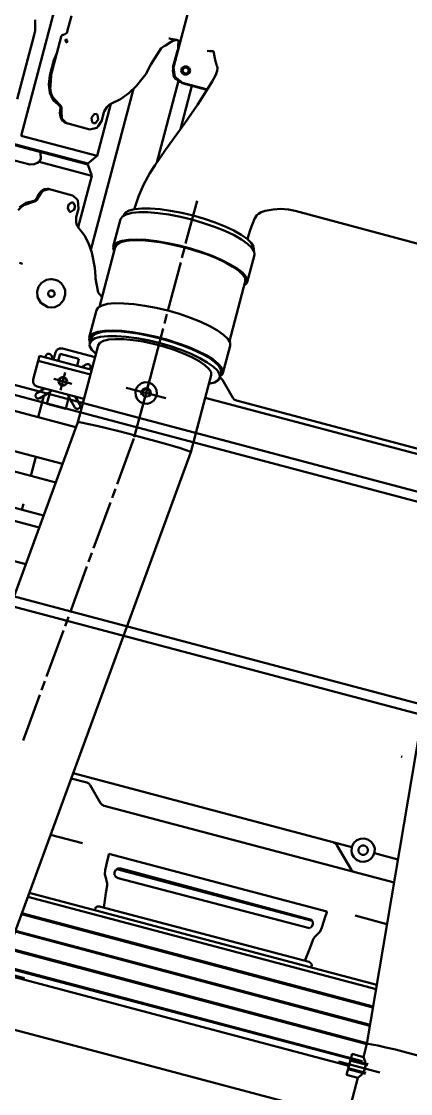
# Model space of a CAD drawing. Header units: centimetres. Extents: x 139057 to 200038, y 34824 to 80516.
# Drawn here: x 170251.3 to 170291.2, y 61241.3 to 61351.3 of the extents above; entities that cross this region are included whole.
import ezdxf

# ---------------------------------------------------------------- set-up
doc = ezdxf.new("R2010")
doc.units = ezdxf.units.CM
doc.header["$LTSCALE"] = 100
doc.layers.get('0').update_dxf_attribs({"lineweight": 0})
doc.layers.add('440_ALTRI_ELEMENTI_001-AM_0', color=31, linetype='Continuous', lineweight=50)

# ---------------------------------------------------------------- blocks, each defined once
blk = doc.blocks.new('A$C12667F03')
for p, q in [((-319.92, -1086.9), (-329.52, -1123.12)), ((-341.4, -1116.03), (-345.15, -1130.15)), ((-343.71, -1118.24), (-343.72, -1119.36)), ((-339.98, -1117.83), (-340.41, -1119.44)), ((-343.72, -1119.36), (-343.83, -1119.93)), ((-340.4, -1119.44), (-340.47, -1119.58)), ((-343.83, -1119.93), (-345.54, -1126.37)), ((-341.03, -1119.98), (-342.09, -1123.98)), ((-341.03, -1119.98), (-340.99, -1119.9)), ((-340.99, -1119.9), (-340.93, -1119.83)), ((-340.93, -1119.83), (-340.87, -1119.79)), ((-340.81, -1119.77), (-340.87, -1119.79)), ((-340.74, -1119.76), (-340.81, -1119.77)), ((-340.68, -1119.74), (-340.74, -1119.76)), ((-340.47, -1119.58), (-340.68, -1119.74)), ((-340.61, -1120.38), (-340.61, -1120.27)), ((-340.59, -1120.45), (-340.61, -1120.38)), ((-340.54, -1120.5), (-340.59, -1120.45)), ((-340.48, -1120.54), (-340.54, -1120.5)), ((-340.5, -1120.34), (-340.5, -1120.21)), ((-340.44, -1120.46), (-340.5, -1120.34)), ((-340.41, -1120.57), (-340.48, -1120.54)), ((-340.33, -1120.52), (-340.44, -1120.46)), ((-329.74, -1120.49), (-330.35, -1120.88)), ((-329.98, -1120.17), (-329.99, -1120.17)), ((-329.94, -1120.17), (-329.99, -1120.17)), ((-329.94, -1120.17), (-329.94, -1120.17)), ((-329.94, -1120.17), (-329.81, -1120.19)), ((-329.82, -1120.13), (-329.81, -1120.15)), ((-329.81, -1120.19), (-329.57, -1120.24)), ((-329.8, -1120.16), (-329.74, -1120.18)), ((-329.6, -1120.41), (-329.74, -1120.49)), ((-329.19, -1120.31), (-329.6, -1120.41)), ((-329.39, -1120.28), (-329.57, -1120.24)), ((-329.57, -1120.24), (-329.57, -1120.24)), ((-329.08, -1120.34), (-329.39, -1120.28)), ((-329.38, -1120.25), (-329.21, -1120.3)), ((-329.21, -1120.3), (-329.08, -1120.36)), ((-329.08, -1120.36), (-329.08, -1120.36)), ((-329.08, -1120.36), (-329.02, -1120.4)), ((-329.02, -1120.3), (-329.03, -1121.09)), ((-341.46, -1121.61), (-341.78, -1122.4)), ((-330.77, -1121.15), (-331.85, -1122.84)), ((-330.48, -1120.96), (-330.77, -1121.15)), ((-330.77, -1121.15), (-330.77, -1121.15)), ((-330.35, -1120.88), (-330.48, -1120.96)), ((-329.14, -1121.52), (-329.57, -1123.14)), ((-329.08, -1121.32), (-329.14, -1121.52)), ((-329.05, -1121.19), (-329.08, -1121.32)), ((-329.03, -1121.09), (-329.05, -1121.19)), ((-329.03, -1121.08), (-329.03, -1121.09)), ((-325.87, -1121.45), (-326.05, -1121.44)), ((-325.7, -1121.46), (-325.87, -1121.45)), ((-325.43, -1121.47), (-325.7, -1121.46)), ((-325.43, -1121.47), (-325.43, -1121.47)), ((-325.43, -1121.47), (-325.29, -1122.19)), ((-341.78, -1122.4), (-342.19, -1123.95)), ((-332.35, -1123.81), (-331.85, -1122.84)), ((-325.29, -1122.19), (-325.25, -1122.34)), ((-325.25, -1122.34), (-325.22, -1122.48)), ((-325.22, -1122.48), (-325.19, -1122.61)), ((-325.19, -1122.61), (-325.15, -1122.73)), ((-325.15, -1122.73), (-325.11, -1122.86)), ((-325.11, -1122.86), (-325.09, -1122.92)), ((-342.19, -1123.95), (-342.31, -1124.88)), ((-342.16, -1125.42), (-342.08, -1123.95)), ((-333.31, -1125.02), (-332.35, -1123.81)), ((-329.52, -1123.12), (-329.57, -1123.52)), ((-329.57, -1123.52), (-329.48, -1123.92)), ((-329.56, -1123.14), (-329.52, -1123.94)), ((-329.52, -1123.12), (-329.39, -1124.1)), ((-329.32, -1124.29), (-329.52, -1123.94)), ((-329.48, -1123.92), (-329.28, -1124.27)), ((-328.65, -1123.21), (-328.72, -1123.47)), ((-328.72, -1123.47), (-328.62, -1123.73)), ((-328.43, -1123.03), (-328.65, -1123.21)), ((-328.62, -1123.73), (-328.38, -1123.89)), ((-328.54, -1123.28), (-328.59, -1123.47)), ((-328.59, -1123.47), (-328.52, -1123.65)), ((-328.38, -1123.15), (-328.54, -1123.28)), ((-328.52, -1123.65), (-328.35, -1123.76)), ((-328.15, -1123.02), (-328.43, -1123.03)), ((-328.19, -1123.14), (-328.38, -1123.15)), ((-328.38, -1123.89), (-328.11, -1123.87)), ((-328.35, -1123.76), (-328.15, -1123.75)), ((-328.02, -1123.25), (-328.19, -1123.14)), ((-327.92, -1123.17), (-328.15, -1123.02)), ((-328.15, -1123.75), (-328, -1123.62)), ((-328.11, -1123.87), (-327.89, -1123.69)), ((-327.95, -1123.43), (-328.02, -1123.25)), ((-328, -1123.62), (-327.95, -1123.43)), ((-327.82, -1123.43), (-327.92, -1123.17)), ((-327.89, -1123.69), (-327.82, -1123.43)), ((-325.19, -1123.9), (-325.54, -1124.58)), ((-325.03, -1123.47), (-325.19, -1123.9)), ((-325.09, -1122.92), (-325.04, -1123.05)), ((-325.04, -1123.05), (-325.01, -1123.15)), ((-325, -1123.21), (-325.03, -1123.47)), ((-325.01, -1123.15), (-325.01, -1123.16)), ((-325.01, -1123.15), (-325, -1123.21)), ((-342.31, -1124.88), (-342.2, -1125.75)), ((-342.09, -1123.98), (-342.21, -1124.9)), ((-342.21, -1124.9), (-342.1, -1125.78)), ((-334.1, -1125.76), (-333.31, -1125.02)), ((-329.01, -1124.49), (-331.23, -1132.87)), ((-329.39, -1124.1), (-328.6, -1124.71)), ((-329.07, -1124.45), (-329.32, -1124.29)), ((-329.28, -1124.27), (-328.97, -1124.54)), ((-329.07, -1124.45), (-328.85, -1124.59)), ((-328.97, -1124.54), (-328.6, -1124.71)), ((-328.85, -1124.59), (-328.73, -1124.67)), ((-327.63, -1125), (-328.81, -1129.45)), ((-328.73, -1124.67), (-328.64, -1124.73)), ((-328.64, -1124.73), (-326.22, -1125.38)), ((-328.6, -1124.71), (-326.03, -1125.39)), ((-325.54, -1124.58), (-326.15, -1125.57)), ((-342.2, -1125.75), (-341.86, -1126.47)), ((-341.98, -1126.06), (-342.16, -1125.42)), ((-342.1, -1125.78), (-341.94, -1126.11)), ((-341.98, -1126.06), (-341.22, -1126.93)), ((-341.94, -1126.11), (-341.75, -1126.49)), ((-333.62, -1125.31), (-338, -1141.85)), ((-334.1, -1125.76), (-334.96, -1126.39)), ((-334.1, -1125.76), (-334.1, -1125.76)), ((-326.15, -1125.57), (-327.07, -1126.97)), ((-326.22, -1125.38), (-326.05, -1125.42)), ((-360.95, -1127.1), (-338.32, -1133.1)), ((-360.92, -1127), (-338.3, -1133)), ((-341.86, -1126.47), (-341.33, -1126.93)), ((-341.75, -1126.49), (-341.23, -1126.96)), ((-341.33, -1126.93), (-341.17, -1127.11)), ((-341.23, -1126.96), (-341.07, -1127.14)), ((-341.22, -1126.93), (-341.08, -1127.07)), ((-341.17, -1127.11), (-341.12, -1127.24)), ((-341.12, -1127.24), (-341.13, -1127.54)), ((-341.08, -1127.07), (-341.01, -1127.29)), ((-341.07, -1127.14), (-341.02, -1127.27)), ((-335.94, -1126.86), (-337.36, -1132.21)), ((-336.35, -1127.21), (-336.62, -1127.64)), ((-336.23, -1127.07), (-336.35, -1127.21)), ((-336.23, -1127.07), (-336.1, -1126.95)), ((-336.1, -1126.95), (-336.03, -1126.9)), ((-335.93, -1126.85), (-336.02, -1126.89)), ((-336.02, -1126.89), (-336.02, -1126.89)), ((-335.88, -1126.83), (-335.93, -1126.85)), ((-334.96, -1126.39), (-335.88, -1126.83)), ((-327.07, -1126.97), (-328.37, -1128.83)), ((-341.13, -1127.54), (-341.16, -1127.78)), ((-341.16, -1127.78), (-341.11, -1128.22)), ((-341.11, -1128.22), (-340.94, -1128.58)), ((-341.02, -1127.57), (-341.05, -1127.8)), ((-341.05, -1127.8), (-341.01, -1128.25)), ((-341.02, -1127.27), (-341.02, -1127.57)), ((-341.01, -1127.29), (-341.02, -1127.55)), ((-341.02, -1127.55), (-340.97, -1128.38)), ((-341.01, -1128.25), (-340.97, -1128.33)), ((-340.97, -1128.33), (-340.93, -1128.42)), ((-337.64, -1127.91), (-337.92, -1128.29)), ((-337.92, -1128.29), (-337.87, -1128.75)), ((-337.45, -1127.89), (-337.64, -1127.91)), ((-337.3, -1128), (-337.45, -1127.89)), ((-337.24, -1128.47), (-337.3, -1128)), ((-336.7, -1127.86), (-336.88, -1128.56)), ((-336.62, -1127.64), (-336.7, -1127.86)), ((-340.97, -1128.38), (-340.49, -1128.85)), ((-340.94, -1128.58), (-340.67, -1128.79)), ((-340.93, -1128.42), (-340.84, -1128.61)), ((-340.84, -1128.61), (-340.57, -1128.82)), ((-340.67, -1128.79), (-340.59, -1128.82)), ((-340.59, -1128.82), (-338.1, -1129.48)), ((-340.57, -1128.82), (-340.49, -1128.85)), ((-338.09, -1129.48), (-337.38, -1129.32)), ((-337.87, -1128.75), (-337.71, -1128.86)), ((-337.71, -1128.86), (-337.52, -1128.84)), ((-337.52, -1128.84), (-337.24, -1128.47)), ((-337.38, -1129.32), (-337.26, -1129.15)), ((-336.88, -1128.56), (-337.26, -1129.15)), ((-328.37, -1128.83), (-329.18, -1129.96)), ((-345.15, -1130.15), (-337.36, -1132.21)), ((-329.18, -1129.96), (-330.35, -1131.57)), ((-330.35, -1131.57), (-331.44, -1133.18)), ((-345.81, -1132.66), (-344.26, -1133.07)), ((-343.14, -1132.5), (-343.31, -1132.81)), ((-343.2, -1131.8), (-343.12, -1132.29)), ((-343.12, -1132.29), (-343.14, -1132.5)), ((-337.36, -1132.21), (-338.3, -1133)), ((-343.8, -1133.06), (-344.26, -1133.07)), ((-343.48, -1132.92), (-343.8, -1133.06)), ((-343.31, -1132.81), (-343.48, -1132.92)), ((-343.31, -1132.81), (-337.89, -1134.24)), ((-338.32, -1133.1), (-337.89, -1134.24)), ((-331.44, -1133.18), (-331.94, -1133.99)), ((-337.89, -1134.24), (-339.29, -1139.52)), ((-331.94, -1133.99), (-332.58, -1135.16)), ((-342.94, -1135.79), (-343.39, -1136.48)), ((-343.14, -1135.85), (-343.39, -1136.21)), ((-343.03, -1135.88), (-343.29, -1136.24)), ((-342.81, -1135.62), (-343.14, -1135.85)), ((-342.96, -1135.83), (-343.03, -1135.88)), ((-342.89, -1135.78), (-342.96, -1135.83)), ((-342.28, -1135.61), (-342.94, -1135.79)), ((-342.71, -1135.65), (-342.89, -1135.78)), ((-342.47, -1135.57), (-342.81, -1135.62)), ((-342.36, -1135.6), (-342.71, -1135.65)), ((-342.38, -1135.59), (-342.47, -1135.57)), ((-342.38, -1135.59), (-339.86, -1136.26)), ((-342.28, -1135.61), (-342.36, -1135.6)), ((-332.58, -1135.16), (-333.11, -1136.37)), ((-344.65, -1137.01), (-345.3, -1137.46)), ((-343.87, -1136.92), (-344.96, -1137.3)), ((-344.55, -1137.03), (-344.9, -1137.28)), ((-343.96, -1136.86), (-344.65, -1137.01)), ((-343.86, -1136.89), (-344.55, -1137.03)), ((-343.73, -1136.79), (-343.96, -1136.86)), ((-343.68, -1136.86), (-343.87, -1136.92)), ((-343.63, -1136.81), (-343.86, -1136.89)), ((-343.63, -1136.7), (-343.73, -1136.79)), ((-343.5, -1136.71), (-343.68, -1136.86)), ((-343.48, -1136.43), (-343.63, -1136.7)), ((-343.53, -1136.72), (-343.63, -1136.81)), ((-343.38, -1136.46), (-343.53, -1136.72)), ((-343.39, -1136.48), (-343.5, -1136.71)), ((-343.39, -1136.21), (-343.48, -1136.43)), ((-343.29, -1136.24), (-343.38, -1136.46)), ((-340.24, -1137.17), (-339.94, -1136.97)), ((-339.94, -1136.97), (-339.86, -1136.98)), ((-339.86, -1136.98), (-339.79, -1137.01)), ((-339.85, -1136.26), (-339.32, -1136.75)), ((-339.79, -1137.01), (-339.63, -1137.33)), ((-339.32, -1136.75), (-339.27, -1137.65)), ((-333.11, -1136.37), (-333.49, -1137.49)), ((-327.1, -1136.8), (-328.27, -1141.2)), ((-345.44, -1137.77), (-344.96, -1137.3)), ((-344.9, -1137.28), (-345.2, -1137.48)), ((-340.36, -1137.59), (-340.33, -1137.37)), ((-340.19, -1137.91), (-340.36, -1137.59)), ((-340.33, -1137.37), (-340.24, -1137.17)), ((-340.12, -1137.95), (-340.19, -1137.91)), ((-340.04, -1137.95), (-340.12, -1137.95)), ((-339.74, -1137.75), (-340.04, -1137.95)), ((-339.65, -1137.55), (-339.74, -1137.75)), ((-339.63, -1137.33), (-339.65, -1137.55)), ((-339.27, -1137.65), (-339.46, -1138.35)), ((-334.37, -1138.2), (-334.76, -1138.42)), ((-334.45, -1138.01), (-334.63, -1138.29)), ((-334.07, -1137.8), (-334.45, -1138.01)), ((-333.79, -1138.06), (-334.37, -1138.2)), ((-333.51, -1137.66), (-334.07, -1137.8)), ((-333.04, -1137.99), (-333.79, -1138.06)), ((-333.49, -1137.49), (-333.54, -1137.66)), ((-332.78, -1137.59), (-333.51, -1137.66)), ((-332.14, -1137.99), (-333.04, -1137.99)), ((-331.9, -1137.59), (-332.78, -1137.59)), ((-331.11, -1138.07), (-332.14, -1137.99)), ((-330.9, -1137.67), (-331.9, -1137.59)), ((-329.99, -1138.23), (-331.11, -1138.07)), ((-329.81, -1137.83), (-330.9, -1137.67)), ((-328.81, -1138.46), (-329.99, -1138.23)), ((-328.67, -1138.05), (-329.81, -1137.83)), ((-327.51, -1138.33), (-328.67, -1138.05)), ((-320.96, -1138.27), (-320.81, -1138.13)), ((-320.81, -1138.13), (-320.51, -1137.97)), ((-320.51, -1137.97), (-320.1, -1137.84)), ((-320.1, -1137.84), (-319.3, -1137.69)), ((-319.3, -1137.69), (-318.51, -1137.64)), ((-318.51, -1137.64), (-317.72, -1137.7)), ((-317.72, -1137.7), (-317.03, -1137.85)), ((-317.03, -1137.85), (-297.03, -1143.19)), ((-339.49, -1138.51), (-339.5, -1139.06)), ((-339.5, -1139.06), (-339.48, -1139.14)), ((-339.46, -1138.35), (-339.49, -1138.51)), ((-339.48, -1139.14), (-339.48, -1139.18)), ((-339.43, -1139.32), (-339.48, -1139.18)), ((-339.39, -1139.39), (-339.43, -1139.32)), ((-334.95, -1138.7), (-335.69, -1141.5)), ((-334.76, -1138.42), (-334.95, -1138.7)), ((-327.62, -1138.74), (-328.81, -1138.46)), ((-326.43, -1139.09), (-327.62, -1138.74)), ((-326.35, -1138.66), (-327.51, -1138.33)), ((-325.3, -1139.47), (-326.43, -1139.09)), ((-325.25, -1139.04), (-326.35, -1138.66)), ((-324.23, -1139.44), (-325.25, -1139.04)), ((-321.63, -1139.73), (-321.2, -1138.65)), ((-321.2, -1138.65), (-320.96, -1138.27)), ((-339.39, -1139.39), (-339.39, -1139.39)), ((-339.39, -1139.4), (-339.35, -1139.45)), ((-339.35, -1139.45), (-338.62, -1140.42)), ((-338.62, -1140.42), (-338.21, -1141.27)), ((-324.25, -1139.89), (-325.3, -1139.47)), ((-323.31, -1140.33), (-324.25, -1139.89)), ((-323.33, -1139.87), (-324.23, -1139.44)), ((-322.56, -1140.3), (-323.33, -1139.87)), ((-322.53, -1140.77), (-323.31, -1140.33)), ((-321.96, -1140.72), (-322.56, -1140.3)), ((-321.93, -1140.74), (-321.83, -1140.37)), ((-321.83, -1140.37), (-321.63, -1139.73)), ((-337.91, -1142.12), (-338.21, -1141.25)), ((-335.5, -1141.55), (-337.12, -1147.67)), ((-335.6, -1141.32), (-335.71, -1141.62)), ((-335.3, -1141.08), (-335.6, -1141.32)), ((-335.32, -1141.28), (-335.5, -1141.55)), ((-334.94, -1141.07), (-335.32, -1141.28)), ((-334.8, -1140.91), (-335.3, -1141.08)), ((-334.38, -1140.93), (-334.94, -1141.07)), ((-334.13, -1140.81), (-334.8, -1140.91)), ((-333.64, -1140.86), (-334.38, -1140.93)), ((-333.3, -1140.78), (-334.13, -1140.81)), ((-332.77, -1140.86), (-333.64, -1140.86)), ((-332.33, -1140.83), (-333.3, -1140.78)), ((-331.77, -1140.94), (-332.77, -1140.86)), ((-331.27, -1140.95), (-332.33, -1140.83)), ((-330.68, -1141.09), (-331.77, -1140.94)), ((-330.13, -1141.14), (-331.27, -1140.95)), ((-329.54, -1141.31), (-330.68, -1141.09)), ((-328.95, -1141.4), (-330.13, -1141.14)), ((-328.37, -1141.6), (-329.54, -1141.31)), ((-327.77, -1141.71), (-328.95, -1141.4)), ((-321.91, -1141.21), (-322.53, -1140.77)), ((-321.54, -1141.13), (-321.96, -1140.72)), ((-321.48, -1141.62), (-321.91, -1141.21)), ((-321.32, -1141.5), (-321.54, -1141.13)), ((-321.29, -1141.82), (-321.32, -1141.5)), ((-337.57, -1143.68), (-337.91, -1142.12)), ((-335.71, -1141.62), (-335.61, -1141.97)), ((-328.39, -1141.68), (-328.65, -1142.65)), ((-327.22, -1141.93), (-328.37, -1141.6)), ((-326.62, -1142.07), (-327.77, -1141.71)), ((-326.12, -1142.3), (-327.22, -1141.93)), ((-325.54, -1142.47), (-326.62, -1142.07)), ((-325.1, -1142.71), (-326.12, -1142.3)), ((-324.55, -1142.89), (-325.54, -1142.47)), ((-321.22, -1142.34), (-321.97, -1145.14)), ((-321.25, -1142), (-321.48, -1141.62)), ((-321.22, -1142.34), (-321.25, -1142)), ((-345.31, -1143.16), (-345, -1143.26)), ((-337.52, -1144.58), (-337.57, -1143.68)), ((-328.78, -1143.13), (-330.06, -1147.96)), ((-324.19, -1143.14), (-325.1, -1142.71)), ((-323.69, -1143.33), (-324.55, -1142.89)), ((-323.43, -1143.57), (-324.19, -1143.14)), ((-322.98, -1143.76), (-323.69, -1143.33)), ((-322.82, -1143.99), (-323.43, -1143.57)), ((-322.45, -1144.18), (-322.98, -1143.76)), ((-342.54, -1144.93), (-342.15, -1144.86)), ((-342.15, -1144.86), (-341.98, -1144.86)), ((-341.67, -1144.91), (-341.98, -1144.86)), ((-337.52, -1144.58), (-337.51, -1144.79)), ((-337.26, -1146.21), (-337.51, -1144.78)), ((-322.41, -1144.39), (-322.82, -1143.99)), ((-322.1, -1144.58), (-322.45, -1144.18)), ((-322.18, -1144.76), (-322.41, -1144.39)), ((-322.16, -1145.09), (-322.18, -1144.76)), ((-321.96, -1144.94), (-322.1, -1144.58)), ((-343.51, -1146.11), (-343.35, -1145.62)), ((-343.35, -1145.62), (-343.08, -1145.27)), ((-343.08, -1145.27), (-342.79, -1145.05)), ((-342.54, -1144.93), (-342.79, -1145.05)), ((-341.67, -1144.91), (-341.36, -1145.03)), ((-341.36, -1145.03), (-341.04, -1145.26)), ((-341.04, -1145.26), (-340.79, -1145.59)), ((-340.79, -1145.59), (-340.64, -1145.98)), ((-322.16, -1145.09), (-323.78, -1151.21)), ((-322.27, -1145.51), (-322.01, -1145.25)), ((-322.01, -1145.25), (-321.96, -1144.94)), ((-343.47, -1146.69), (-343.51, -1146.11)), ((-343.14, -1147.29), (-343.47, -1146.69)), ((-342.33, -1146.15), (-342.38, -1146.35)), ((-342.38, -1146.35), (-342.31, -1146.55)), ((-342.17, -1146.02), (-342.33, -1146.15)), ((-342.31, -1146.55), (-342.13, -1146.66)), ((-341.96, -1146.01), (-342.17, -1146.02)), ((-342.13, -1146.66), (-341.92, -1146.65)), ((-341.78, -1146.12), (-341.96, -1146.01)), ((-341.92, -1146.65), (-341.76, -1146.52)), ((-341.7, -1146.32), (-341.78, -1146.12)), ((-341.76, -1146.52), (-341.7, -1146.32)), ((-340.8, -1147.01), (-341.2, -1147.47)), ((-340.62, -1146.46), (-340.8, -1147.01)), ((-340.64, -1145.98), (-340.62, -1146.46)), ((-336.91, -1146.62), (-337.26, -1146.21)), ((-247.24, -1182.87), (-380.63, -1147.5)), ((-342.41, -1147.72), (-343.14, -1147.29)), ((-342.02, -1147.76), (-342.41, -1147.72)), ((-341.69, -1147.71), (-342.02, -1147.76)), ((-341.41, -1147.6), (-341.69, -1147.71)), ((-341.2, -1147.47), (-341.41, -1147.6)), ((-337.43, -1148.04), (-338.17, -1150.84)), ((-337.24, -1147.76), (-337.43, -1148.04)), ((-336.85, -1147.54), (-337.24, -1147.76)), ((-336.27, -1147.39), (-336.85, -1147.54)), ((-335.52, -1147.32), (-336.27, -1147.39)), ((-334.61, -1147.33), (-335.52, -1147.32)), ((-333.59, -1147.41), (-334.61, -1147.33)), ((-332.47, -1147.57), (-333.59, -1147.41)), ((-331.29, -1147.79), (-332.47, -1147.57)), ((-330.09, -1148.08), (-331.29, -1147.79)), ((-328.91, -1148.42), (-330.09, -1148.08)), ((-330.19, -1148.45), (-330.45, -1149.41)), ((-327.77, -1148.81), (-328.91, -1148.42)), ((-326.72, -1149.23), (-327.77, -1148.81)), ((-325.79, -1149.67), (-326.72, -1149.23)), ((-337.28, -1150.25), (-337.77, -1150.42)), ((-336.85, -1150.26), (-337.42, -1150.41)), ((-336.85, -1150.26), (-337.42, -1150.41)), ((-336.6, -1150.14), (-337.28, -1150.25)), ((-336.12, -1150.19), (-336.85, -1150.26)), ((-336.12, -1150.19), (-336.85, -1150.26)), ((-335.77, -1150.12), (-336.6, -1150.14)), ((-335.24, -1150.2), (-336.12, -1150.19)), ((-335.24, -1150.2), (-336.12, -1150.19)), ((-334.81, -1150.16), (-335.77, -1150.12)), ((-334.24, -1150.28), (-335.24, -1150.2)), ((-334.24, -1150.28), (-335.24, -1150.2)), ((-333.74, -1150.28), (-334.81, -1150.16)), ((-333.16, -1150.43), (-334.24, -1150.28)), ((-333.16, -1150.43), (-334.24, -1150.28)), ((-332.6, -1150.48), (-333.74, -1150.28)), ((-330.57, -1149.9), (-331.85, -1154.73)), ((-325, -1150.11), (-325.79, -1149.67)), ((-324.38, -1150.55), (-325, -1150.11)), ((-362.01, -1151.4), (-265.35, -1177.04)), ((-338.08, -1150.66), (-338.18, -1150.96)), ((-338.18, -1150.96), (-338.09, -1151.31)), ((-338.11, -1151.41), (-338.13, -1151.57)), ((-337.97, -1150.89), (-338.11, -1151.41)), ((-337.93, -1151.13), (-338.11, -1151.41)), ((-337.93, -1151.13), (-338.11, -1151.41)), ((-337.77, -1150.42), (-338.08, -1150.66)), ((-337.79, -1150.62), (-337.97, -1150.89)), ((-337.79, -1150.62), (-337.97, -1150.89)), ((-337.55, -1150.91), (-337.93, -1151.13)), ((-337.55, -1150.91), (-337.93, -1151.13)), ((-337.42, -1150.41), (-337.79, -1150.62)), ((-337.42, -1150.41), (-337.79, -1150.62)), ((-336.99, -1150.76), (-337.55, -1150.91)), ((-336.99, -1150.76), (-337.55, -1150.91)), ((-337.07, -1151.38), (-337.24, -1151.64)), ((-336.7, -1151.18), (-337.07, -1151.38)), ((-336.25, -1150.68), (-336.99, -1150.76)), ((-336.25, -1150.68), (-336.99, -1150.76)), ((-336.16, -1151.05), (-336.7, -1151.18)), ((-335.38, -1150.68), (-336.25, -1150.68)), ((-335.38, -1150.68), (-336.25, -1150.68)), ((-335.45, -1150.99), (-336.16, -1151.05)), ((-334.61, -1151.01), (-335.45, -1150.99)), ((-334.38, -1150.75), (-335.38, -1150.68)), ((-334.38, -1150.75), (-335.38, -1150.68)), ((-333.66, -1151.1), (-334.61, -1151.01)), ((-333.3, -1150.9), (-334.38, -1150.75)), ((-333.3, -1150.9), (-334.38, -1150.75)), ((-332.63, -1151.26), (-333.66, -1151.1)), ((-332.15, -1151.11), (-333.3, -1150.9)), ((-332.15, -1151.11), (-333.3, -1150.9)), ((-332.01, -1150.65), (-333.16, -1150.43)), ((-332.01, -1150.65), (-333.16, -1150.43)), ((-331.57, -1151.49), (-332.63, -1151.26)), ((-331.43, -1150.73), (-332.6, -1150.48)), ((-330.99, -1151.39), (-332.15, -1151.11)), ((-330.99, -1151.39), (-332.15, -1151.11)), ((-330.85, -1150.93), (-332.01, -1150.65)), ((-330.85, -1150.93), (-332.01, -1150.65)), ((-330.25, -1151.05), (-331.43, -1150.73)), ((-329.84, -1151.73), (-330.99, -1151.39)), ((-329.84, -1151.73), (-330.99, -1151.39)), ((-329.7, -1151.27), (-330.85, -1150.93)), ((-329.7, -1151.27), (-330.85, -1150.93)), ((-329.1, -1151.41), (-330.25, -1151.05)), ((-328.59, -1151.64), (-329.7, -1151.27)), ((-328.59, -1151.64), (-329.7, -1151.27)), ((-328.01, -1151.8), (-329.1, -1151.41)), ((-323.95, -1150.96), (-324.38, -1150.55)), ((-323.72, -1151.34), (-323.95, -1150.96)), ((-323.7, -1151.68), (-323.72, -1151.34)), ((-342.54, -1152.59), (-342.42, -1152.51)), ((-342.42, -1152.51), (-342.28, -1152.5)), ((-342.28, -1152.5), (-342.14, -1152.56)), ((-341.63, -1152.38), (-341.82, -1153.08)), ((-341.47, -1152.11), (-341.63, -1152.38)), ((-341.21, -1151.96), (-341.47, -1152.11)), ((-341.15, -1152.51), (-341.34, -1153.23)), ((-340.9, -1151.96), (-341.21, -1151.96)), ((-341.15, -1152.51), (-339.21, -1153.02)), ((-340.9, -1151.96), (-337.56, -1152.84)), ((-337.24, -1151.64), (-339.33, -1159.53)), ((-338.13, -1151.57), (-338.09, -1151.74)), ((-338.09, -1151.74), (-338.01, -1151.92)), ((-338.01, -1151.92), (-337.88, -1152.11)), ((-337.88, -1152.11), (-337.7, -1152.31)), ((-337.7, -1152.31), (-337.47, -1152.51)), ((-330.5, -1151.77), (-331.57, -1151.49)), ((-329.46, -1152.1), (-330.5, -1151.77)), ((-328.74, -1152.1), (-329.84, -1151.73)), ((-328.74, -1152.1), (-329.84, -1151.73)), ((-328.49, -1152.47), (-329.46, -1152.1)), ((-327.72, -1152.51), (-328.74, -1152.1)), ((-327.72, -1152.51), (-328.74, -1152.1)), ((-327.57, -1152.05), (-328.59, -1151.64)), ((-327.57, -1152.05), (-328.59, -1151.64)), ((-327.62, -1152.86), (-328.49, -1152.47)), ((-327.03, -1152.23), (-328.01, -1151.8)), ((-326.82, -1152.94), (-327.72, -1152.51)), ((-326.82, -1152.94), (-327.72, -1152.51)), ((-326.67, -1152.47), (-327.57, -1152.05)), ((-326.67, -1152.47), (-327.57, -1152.05)), ((-326.17, -1152.66), (-327.03, -1152.23)), ((-325.9, -1152.9), (-326.67, -1152.47)), ((-325.9, -1152.9), (-326.67, -1152.47)), ((-323.7, -1151.68), (-324.44, -1154.48)), ((-343.27, -1152.72), (-343.91, -1155.14)), ((-343.4, -1153.21), (-338.04, -1154.63)), ((-343.27, -1152.72), (-337.91, -1154.14)), ((-342.62, -1152.85), (-342.61, -1152.71)), ((-342.61, -1152.9), (-342.62, -1152.85)), ((-342.61, -1152.71), (-342.54, -1152.59)), ((-342.14, -1152.56), (-342.07, -1152.65)), ((-342.07, -1152.65), (-341.8, -1153.11)), ((-339.21, -1153.02), (-339.41, -1153.75)), ((-338.48, -1153.6), (-338.95, -1153.87)), ((-338.37, -1153.56), (-338.48, -1153.6)), ((-338.23, -1153.58), (-338.37, -1153.56)), ((-338.11, -1153.65), (-338.23, -1153.58)), ((-338.04, -1153.78), (-338.11, -1153.65)), ((-338.04, -1153.78), (-338.11, -1153.65)), ((-338.04, -1153.78), (-338.11, -1153.65)), ((-326.88, -1153.27), (-327.62, -1152.86)), ((-326.29, -1153.67), (-326.88, -1153.27)), ((-326.05, -1153.38), (-326.82, -1152.94)), ((-326.05, -1153.38), (-326.82, -1152.94)), ((-325.46, -1153.1), (-326.17, -1152.66)), ((-325.45, -1153.81), (-326.05, -1153.38)), ((-325.45, -1153.81), (-326.05, -1153.38)), ((-325.3, -1153.33), (-325.9, -1152.9)), ((-325.3, -1153.33), (-325.9, -1152.9)), ((-324.92, -1153.52), (-325.46, -1153.1)), ((-324.88, -1153.73), (-325.3, -1153.33)), ((-324.88, -1153.73), (-325.3, -1153.33)), ((-324.58, -1153.92), (-324.92, -1153.52)), ((-340.62, -1154.41), (-341.1, -1156.25)), ((-338.91, -1153.85), (-338.95, -1153.87)), ((-338.14, -1154.08), (-338.1, -1154.05)), ((-338.14, -1154.08), (-338.1, -1154.05)), ((-338.14, -1154.08), (-338.1, -1154.05)), ((-338.1, -1154.05), (-338.04, -1153.92)), ((-338.1, -1154.05), (-338.04, -1153.92)), ((-338.1, -1154.05), (-338.04, -1153.92)), ((-338.04, -1153.92), (-338.04, -1153.78)), ((-338.04, -1153.92), (-338.04, -1153.78)), ((-338.04, -1153.92), (-338.04, -1153.78)), ((-331.79, -1154.49), (-332.87, -1158.55)), ((-325.64, -1154.71), (-327.74, -1162.61)), ((-325.89, -1154.05), (-326.29, -1153.67)), ((-325.67, -1154.4), (-325.89, -1154.05)), ((-325.64, -1154.71), (-325.67, -1154.4)), ((-325.02, -1154.22), (-325.45, -1153.81)), ((-325.02, -1154.22), (-325.45, -1153.81)), ((-324.8, -1154.6), (-325.02, -1154.22)), ((-324.8, -1154.6), (-325.02, -1154.22)), ((-324.66, -1154.1), (-324.88, -1153.73)), ((-324.66, -1154.1), (-324.88, -1153.73)), ((-324.77, -1154.93), (-324.8, -1154.6)), ((-324.77, -1154.93), (-324.8, -1154.6)), ((-324.64, -1154.43), (-324.77, -1154.94)), ((-324.75, -1154.85), (-324.49, -1154.59)), ((-324.64, -1154.43), (-324.66, -1154.1)), ((-324.64, -1154.43), (-324.66, -1154.1)), ((-324.43, -1154.28), (-324.58, -1153.92)), ((-324.49, -1154.59), (-324.43, -1154.28)), ((-343.91, -1155.14), (-343.91, -1155.45)), ((-343.91, -1155.45), (-343.76, -1155.72)), ((-343.76, -1155.72), (-343.49, -1155.87)), ((-341.78, -1155.08), (-339.94, -1155.57)), ((-341.24, -1155.08), (-341.31, -1155.35)), ((-341.31, -1155.35), (-341.21, -1155.61)), ((-341.19, -1155.11), (-341.26, -1155.35)), ((-341.26, -1155.35), (-341.17, -1155.58)), ((-341.02, -1154.91), (-341.24, -1155.08)), ((-341.21, -1155.61), (-340.97, -1155.76)), ((-341, -1154.95), (-341.19, -1155.11)), ((-341.17, -1155.58), (-340.96, -1155.71)), ((-340.74, -1154.89), (-341.02, -1154.91)), ((-340.76, -1154.94), (-341, -1154.95)), ((-340.97, -1155.76), (-340.7, -1155.75)), ((-340.96, -1155.71), (-340.71, -1155.7)), ((-340.55, -1155.08), (-340.76, -1154.94)), ((-340.51, -1155.04), (-340.74, -1154.89)), ((-340.71, -1155.7), (-340.52, -1155.54)), ((-340.7, -1155.75), (-340.48, -1155.57)), ((-340.46, -1155.31), (-340.55, -1155.08)), ((-340.52, -1155.54), (-340.46, -1155.31)), ((-340.41, -1155.3), (-340.51, -1155.04)), ((-340.48, -1155.57), (-340.41, -1155.3)), ((-333.11, -1155.75), (-333.33, -1156.06)), ((-332.8, -1155.53), (-333.11, -1155.75)), ((-332.43, -1155.43), (-332.8, -1155.53)), ((-332.05, -1155.46), (-332.43, -1155.43)), ((-331.98, -1155.21), (-332.24, -1156.18)), ((-331.7, -1155.62), (-332.05, -1155.46)), ((-331.43, -1155.89), (-331.7, -1155.62)), ((-325.88, -1155.59), (-325.32, -1155.44)), ((-325.88, -1155.59), (-325.32, -1155.44)), ((-325.32, -1155.44), (-324.95, -1155.22)), ((-325.32, -1155.44), (-324.95, -1155.22)), ((-324.95, -1155.22), (-324.77, -1154.93)), ((-324.95, -1155.22), (-324.77, -1154.93)), ((-324.63, -1155.03), (-324.81, -1154.93)), ((-324.5, -1155.19), (-324.63, -1155.03)), ((-324.5, -1155.19), (-323.44, -1157.02)), ((-343.62, -1156.6), (-343.68, -1156.73)), ((-343.68, -1156.73), (-343.68, -1156.87)), ((-343.68, -1156.87), (-343.61, -1157)), ((-343.54, -1156.54), (-343.62, -1156.6)), ((-342.74, -1156.07), (-343.54, -1156.54)), ((-343.49, -1155.87), (-338.7, -1157.14)), ((-342.8, -1156.8), (-343.39, -1159)), ((-342.8, -1156.8), (-343.24, -1157.06)), ((-342.3, -1156.51), (-342.8, -1156.8)), ((-342.18, -1156.42), (-342.5, -1157.63)), ((-342.02, -1156.29), (-342.3, -1156.51)), ((-342.28, -1156.5), (-342.3, -1156.51)), ((-342.19, -1156.46), (-342.28, -1156.5)), ((-342, -1156.27), (-342.02, -1156.29)), ((-340.25, -1156.93), (-340.57, -1158.15)), ((-340.32, -1156.74), (-340.33, -1156.71)), ((-340.19, -1157.07), (-340.32, -1156.74)), ((-339.6, -1156.9), (-339.13, -1157.71)), ((-334.36, -1155.98), (-330.3, -1157.06)), ((-332.37, -1156.66), (-333.54, -1161.07)), ((-333.33, -1156.06), (-333.43, -1156.43)), ((-333.43, -1156.43), (-333.39, -1156.81)), ((-333.39, -1156.81), (-333.23, -1157.16)), ((-332.67, -1156.15), (-332.82, -1156.42)), ((-332.82, -1156.42), (-332.79, -1156.73)), ((-332.67, -1156.31), (-332.73, -1156.55)), ((-332.73, -1156.55), (-332.64, -1156.78)), ((-332.38, -1156.03), (-332.67, -1156.15)), ((-332.47, -1156.15), (-332.67, -1156.31)), ((-332.64, -1156.78), (-332.43, -1156.91)), ((-332.23, -1156.14), (-332.47, -1156.15)), ((-332.43, -1156.91), (-332.19, -1156.9)), ((-332.08, -1156.09), (-332.38, -1156.03)), ((-332.02, -1156.27), (-332.23, -1156.14)), ((-332.19, -1156.9), (-331.99, -1156.74)), ((-331.87, -1156.32), (-332.08, -1156.09)), ((-331.93, -1156.5), (-332.02, -1156.27)), ((-332, -1156.9), (-331.84, -1156.63)), ((-331.99, -1156.74), (-331.93, -1156.5)), ((-331.84, -1156.63), (-331.87, -1156.32)), ((-331.27, -1156.24), (-331.43, -1155.89)), ((-331.33, -1156.99), (-331.23, -1156.62)), ((-331.23, -1156.62), (-331.27, -1156.24)), ((-349.04, -1157.5), (-339.52, -1160.03)), ((-343.61, -1157), (-343.49, -1157.08)), ((-343.49, -1157.08), (-343.35, -1157.09)), ((-343.35, -1157.09), (-343.24, -1157.06)), ((-342.5, -1157.63), (-340.57, -1158.15)), ((-340.26, -1156.98), (-340.21, -1157.05)), ((-340.21, -1157.05), (-340.19, -1157.07)), ((-340.19, -1157.07), (-340.01, -1157.39)), ((-340.19, -1157.07), (-339.65, -1158.01)), ((-339.57, -1158.09), (-339.65, -1158.01)), ((-339.57, -1158.09), (-339.65, -1158.01)), ((-339.1, -1157.95), (-339.18, -1158.07)), ((-339.13, -1157.71), (-339.09, -1157.8)), ((-339.09, -1157.8), (-339.1, -1157.95)), ((-333.23, -1157.16), (-332.96, -1157.43)), ((-332.96, -1157.43), (-332.61, -1157.59)), ((-332.61, -1157.59), (-332.23, -1157.62)), ((-332.23, -1157.62), (-331.86, -1157.52)), ((-331.86, -1157.52), (-331.55, -1157.3)), ((-331.55, -1157.3), (-331.33, -1156.99)), ((-326.26, -1157.03), (-300.8, -1163.78)), ((-323.44, -1157.02), (-323.28, -1157.2)), ((-323.28, -1157.2), (-323.07, -1157.3)), ((-323.07, -1157.3), (-302, -1162.89)), ((-339.44, -1158.15), (-339.57, -1158.09)), ((-339.44, -1158.15), (-339.57, -1158.09)), ((-339.3, -1158.14), (-339.44, -1158.15)), ((-339.3, -1158.14), (-339.44, -1158.15)), ((-339.18, -1158.07), (-339.3, -1158.14)), ((-339.33, -1159.53), (-358.02, -1210.47)), ((-339.19, -1159.52), (-339.33, -1159.53)), ((-338.81, -1159.58), (-339.19, -1159.52)), ((-338.19, -1159.71), (-338.81, -1159.58)), ((-337.37, -1159.9), (-338.19, -1159.71)), ((-336.38, -1160.13), (-337.37, -1159.9)), ((-335.27, -1160.41), (-336.38, -1160.13)), ((-333.58, -1161.19), (-335.3, -1165.88)), ((-334.08, -1160.72), (-335.27, -1160.41)), ((-332.87, -1161.04), (-334.08, -1160.72)), ((-331.69, -1161.36), (-332.87, -1161.04)), ((-350.07, -1161.37), (-340.9, -1163.8)), ((-330.59, -1161.67), (-331.69, -1161.36)), ((-329.61, -1161.95), (-330.59, -1161.67)), ((-328.81, -1162.2), (-329.61, -1161.95)), ((-328.22, -1162.39), (-328.81, -1162.2)), ((-327.85, -1162.53), (-328.22, -1162.39)), ((-327.74, -1162.61), (-346.42, -1213.54)), ((-343.63, -1163.08), (-344.15, -1165.01)), ((-327.74, -1162.61), (-327.85, -1162.53)), ((-346.71, -1164.33), (-341.59, -1165.69)), ((-252.37, -1202.2), (-385.76, -1166.83)), ((-335.47, -1166.35), (-335.82, -1167.29)), ((-344.91, -1167.91), (-345.07, -1168.5)), ((-335.99, -1167.76), (-337.71, -1172.45)), ((-351.83, -1168.04), (-343.29, -1170.31)), ((-345.8, -1168.3), (-342.84, -1169.09)), ((-300.67, -1169.78), (-309.69, -1223.28)), ((-352.86, -1171.91), (-344.67, -1174.08)), ((-367.65, -1172.67), (-270.99, -1198.3)), ((-337.88, -1172.92), (-338.23, -1173.86)), ((-338.4, -1174.33), (-340.12, -1179.03)), ((-340.29, -1179.49), (-340.64, -1180.43)), ((-340.81, -1180.9), (-342.53, -1185.6)), ((-342.7, -1186.07), (-343.05, -1187.01)), ((-343.22, -1187.48), (-344.94, -1192.17)), ((-306.18, -1193.8), (-306.05, -1193.84)), ((-340, -1196.06), (-338.42, -1196.48)), ((-339.81, -1195.54), (-311.23, -1203.12)), ((-338.21, -1196.58), (-338.42, -1196.48)), ((-338.06, -1196.75), (-338.21, -1196.58)), ((-338.06, -1196.75), (-336.99, -1198.59)), ((-336.99, -1198.59), (-336.84, -1198.76)), ((-336.84, -1198.76), (-336.63, -1198.87)), ((-336.63, -1198.87), (-306.9, -1206.75)), ((-342.13, -1201.86), (-338.86, -1202.72)), ((-312.96, -1202.69), (-313.11, -1202.62)), ((-312.83, -1202.78), (-312.96, -1202.69)), ((-312.75, -1202.9), (-312.83, -1202.78)), ((-312.75, -1202.9), (-311.29, -1205.4)), ((-311.2, -1203.02), (-311.27, -1203.41)), ((-311.01, -1202.68), (-311.2, -1203.02)), ((-310.71, -1202.41), (-311.01, -1202.68)), ((-310.35, -1202.26), (-310.71, -1202.41)), ((-310.42, -1203.07), (-310.55, -1203.3)), ((-310.2, -1202.94), (-310.42, -1203.07)), ((-309.96, -1202.23), (-310.35, -1202.26)), ((-309.94, -1202.94), (-310.2, -1202.94)), ((-309.57, -1202.33), (-309.96, -1202.23)), ((-309.72, -1203.07), (-309.94, -1202.94)), ((-309.59, -1203.3), (-309.72, -1203.07)), ((-309.25, -1202.55), (-309.57, -1202.33)), ((-309.01, -1202.87), (-309.25, -1202.55)), ((-308.88, -1203.24), (-309.01, -1202.87)), ((-336.19, -1204.05), (-336.24, -1204.26)), ((-336.18, -1203.99), (-336.19, -1204.05)), ((-336.18, -1203.99), (-336.15, -1203.84)), ((-336.14, -1203.81), (-336.15, -1203.84)), ((-336.14, -1203.81), (-336.14, -1203.81)), ((-336.14, -1203.81), (-313.79, -1209.73)), ((-311.27, -1203.41), (-311.21, -1203.8)), ((-311.21, -1203.8), (-311.02, -1204.15)), ((-311.02, -1204.15), (-310.74, -1204.42)), ((-310.55, -1203.3), (-310.55, -1203.56)), ((-310.55, -1203.56), (-310.42, -1203.78)), ((-310.42, -1203.78), (-310.2, -1203.91)), ((-310.2, -1203.91), (-309.94, -1203.91)), ((-309.94, -1203.91), (-309.71, -1203.78)), ((-309.71, -1203.78), (-309.59, -1203.55)), ((-309.59, -1203.55), (-309.59, -1203.3)), ((-309.27, -1204.32), (-309.02, -1204.01)), ((-309.02, -1204.01), (-308.89, -1203.64)), ((-308.91, -1203.73), (-306.5, -1204.37)), ((-308.89, -1203.64), (-308.88, -1203.24)), ((-336.24, -1204.26), (-336.51, -1205.47)), ((-335.19, -1205.3), (-335.42, -1205.43)), ((-334.92, -1205.29), (-335.19, -1205.3)), ((-315.35, -1210.56), (-334.92, -1205.29)), ((-310.74, -1204.42), (-310.38, -1204.59)), ((-310.38, -1204.59), (-309.98, -1204.62)), ((-309.98, -1204.62), (-309.6, -1204.53)), ((-309.6, -1204.53), (-309.27, -1204.32)), ((-336.51, -1205.47), (-336.55, -1205.92)), ((-336.55, -1205.92), (-336.44, -1206.37)), ((-336.44, -1206.37), (-336.42, -1206.42)), ((-336.34, -1206.7), (-336.42, -1206.42)), ((-335.42, -1205.43), (-335.56, -1205.67)), ((-335.56, -1205.67), (-335.56, -1205.94)), ((-335.56, -1205.94), (-335.42, -1206.17)), ((-335.42, -1206.17), (-335.19, -1206.31)), ((-335.3, -1205.36), (-334.96, -1205.47)), ((-335.19, -1206.31), (-315.58, -1211.44)), ((-315.29, -1210.67), (-334.96, -1205.47)), ((-311.29, -1205.4), (-311.14, -1205.58)), ((-311.14, -1205.58), (-310.93, -1205.68)), ((-336.32, -1207.05), (-336.46, -1207.83)), ((-336.32, -1206.82), (-336.34, -1206.7)), ((-336.32, -1207.05), (-336.32, -1206.82)), ((-344.46, -1208.2), (-308.74, -1217.67)), ((-344.31, -1207.8), (-308.67, -1217.25)), ((-336.57, -1208.58), (-336.67, -1209.3)), ((-336.46, -1207.83), (-336.57, -1208.58)), ((-337.52, -1209.34), (-337.55, -1209.59)), ((-337.52, -1209.34), (-337.48, -1209.28)), ((-337.48, -1209.28), (-337.41, -1209.24)), ((-337.41, -1209.24), (-337.32, -1209.21)), ((-337.32, -1209.21), (-337.22, -1209.19)), ((-337.22, -1209.19), (-337.12, -1209.19)), ((-337.12, -1209.19), (-315.6, -1214.89)), ((-313.79, -1209.74), (-313.8, -1209.76)), ((-313.79, -1209.73), (-313.79, -1209.74)), ((-345.11, -1209.99), (-309.06, -1219.55)), ((-345.08, -1209.9), (-309.04, -1219.46)), ((-315.21, -1210.79), (-315.35, -1210.56)), ((-315.21, -1211.06), (-315.21, -1210.79)), ((-313.92, -1210.17), (-314.29, -1211.36)), ((-313.84, -1209.91), (-313.92, -1210.17)), ((-313.8, -1209.76), (-313.84, -1209.91)), ((-310.89, -1210.14), (-307.62, -1211.01)), ((-345.77, -1211.78), (-309.37, -1221.43)), ((-345.74, -1211.7), (-309.36, -1221.34)), ((-315.58, -1211.44), (-315.35, -1211.3)), ((-315.35, -1211.3), (-315.21, -1211.06)), ((-314.8, -1212.11), (-314.48, -1211.78)), ((-314.48, -1211.78), (-314.29, -1211.36)), ((-315.24, -1212.65), (-315.51, -1213.39)), ((-315.12, -1212.45), (-315.24, -1212.65)), ((-315.04, -1212.35), (-315.12, -1212.45)), ((-314.84, -1212.15), (-315.04, -1212.35)), ((-314.8, -1212.11), (-314.84, -1212.15)), ((-346.43, -1213.57), (-309.69, -1223.31)), ((-346.4, -1213.49), (-309.68, -1223.22)), ((-315.77, -1214.1), (-316.05, -1214.77)), ((-315.51, -1213.39), (-315.77, -1214.1)), ((-315.6, -1214.89), (-315.52, -1214.94)), ((-315.52, -1214.94), (-315.44, -1215.01)), ((-315.44, -1215.01), (-315.38, -1215.08)), ((-315.33, -1215.22), (-315.43, -1215.45)), ((-315.38, -1215.08), (-315.34, -1215.15)), ((-315.34, -1215.15), (-315.33, -1215.22)), ((-349.04, -1215.43), (-344.8, -1216.56)), ((-311.53, -1225.55), (-347.1, -1216.12)), ((-346.91, -1215.41), (-310.18, -1225.15)), ((-346.89, -1215.32), (-310.16, -1225.06)), ((-348.44, -1221.16), (-339.74, -1223.47)), ((-339.74, -1223.47), (-311.71, -1230.9)), ((-309.69, -1223.28), (-310.04, -1224.64)), ((-309.55, -1223.28), (-309.69, -1223.28)), ((-309.16, -1223.34), (-309.55, -1223.28)), ((-308.55, -1223.46), (-309.16, -1223.34)), ((-307.73, -1223.65), (-308.55, -1223.46)), ((-306.74, -1223.88), (-307.73, -1223.65)), ((-305.63, -1224.16), (-306.74, -1223.88)), ((-308.35, -1226.22), (-312.58, -1225.1)), ((-311.2, -1224.33), (-311.77, -1226.46)), ((-309.58, -1225.48), (-311.38, -1225.01)), ((-309.55, -1225.39), (-311.36, -1224.91)), ((-310.04, -1224.64), (-311.2, -1224.33)), ((-310.04, -1224.64), (-309.87, -1225.09)), ((-309.87, -1225.09), (-309.84, -1225.58)), ((-304.44, -1224.47), (-305.63, -1224.16)), ((-309.81, -1226.35), (-311.61, -1225.88)), ((-309.78, -1226.26), (-311.59, -1225.78)), ((-309.97, -1226.05), (-310.23, -1226.46)), ((-309.84, -1225.58), (-309.97, -1226.05)), ((-310.61, -1226.76), (-311.77, -1226.46)), ((-310.61, -1226.76), (-311.72, -1230.95)), ((-310.23, -1226.46), (-310.61, -1226.76))]:
    blk.add_line(p, q)

msp = doc.modelspace()

# ---------------------------------------------------------------- block references
at = {"layer": '440_ALTRI_ELEMENTI_001-AM_0'}
msp.add_blockref('A$C12667F03', (170596.41, 62469.72, 0), dxfattribs=at)

doc.saveas('drawing.dxf')
